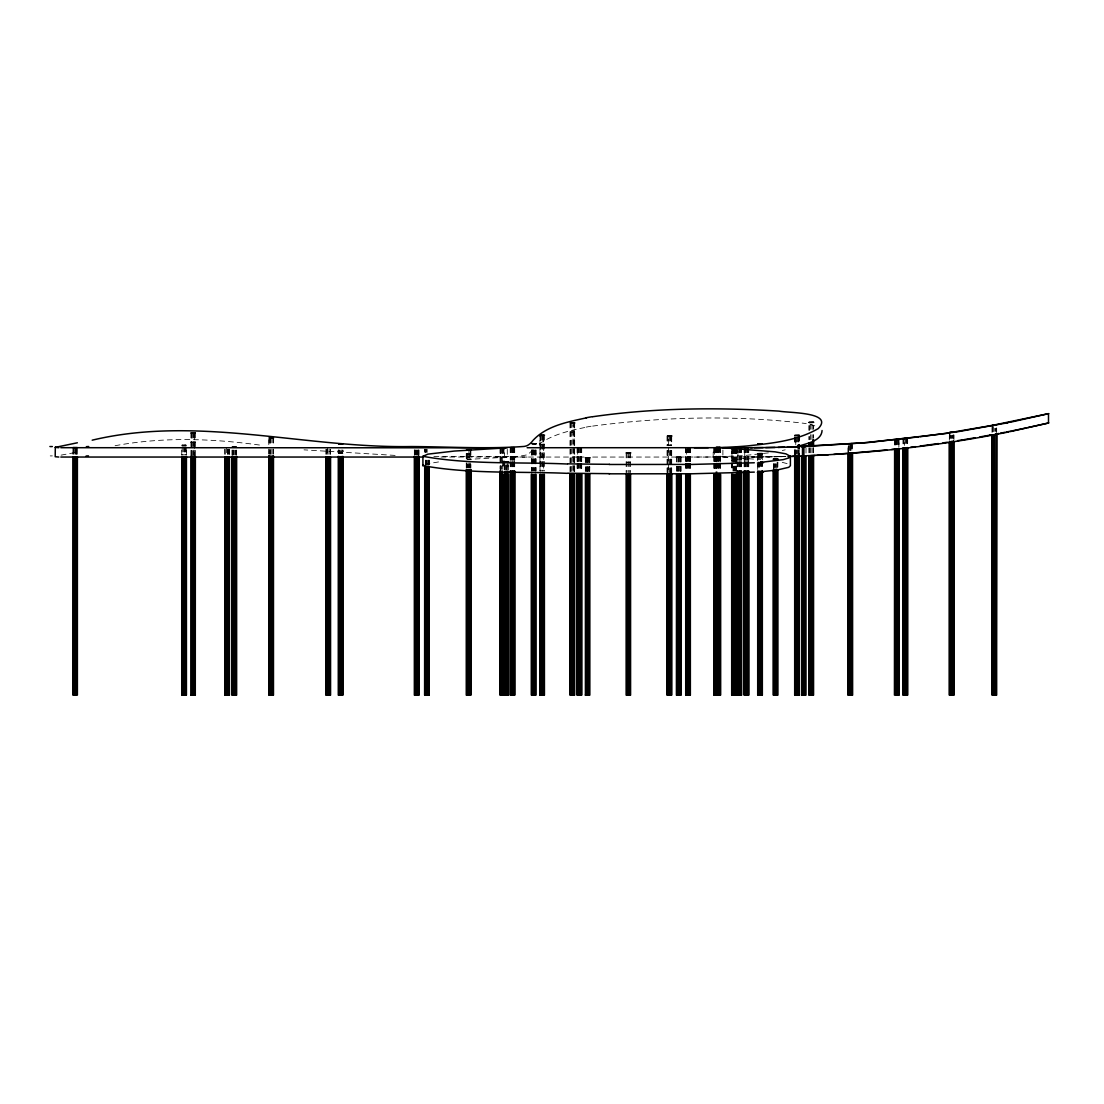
<?xml version="1.0" encoding="UTF-8"?>
<svg xmlns="http://www.w3.org/2000/svg" width="1104" height="1104" viewBox="0 0 1104 1104"><rect width="100%" height="100%" fill="white"/><g stroke="black" fill="none" stroke-linecap="round" stroke-linejoin="round"><path stroke-width="0.75" stroke-dasharray="5 3.75" d="M533.011 449.742L527.671 454.724L518.921 456.38L432.299 456.366M680.961 466.564L676.421 466.633L680.961 466.564L680.961 471.229M585.41 467.13L589.84 467.144L585.41 467.13L585.313 471.477M539.221 443.974C553.132 434.217 570.188 430.477 586.569 427.151M757.703 469.49L757.703 453.358L762.34 453.289L762.34 459.761M424.985 464.191L439.171 461.845M757.799 453.33L762.34 453.289M504.597 457.705L500.167 457.691L504.597 457.705L504.666 448.334M507.274 449.369L507.274 457.153L467.654 459.443M667.051 435.956L667.051 445.298L671.701 445.354L671.701 436.011M667.051 445.298L671.646 445.367M782.308 450.46L785.22 449.839M61.093 455.138L77.363 452.129M338.279 450.087C335.561 454.558 345.662 454.503 342.944 450.073M338.279 453.192L342.944 453.192M181.746 450.101L181.746 454.779L186.424 454.779L186.424 446.982M181.746 454.779L186.424 454.779M115.092 445.726C163.972 436.604 213.997 438.578 263.014 445.519M592.682 426.089C663.297 416.746 735.471 414.897 806.237 423.577M768.412 452.875L744.565 455.524L714.274 457.042M573.017 432.63C578.179 431.512 565 432.299 572.797 432.63M722.899 450.073L722.899 457.07L727.426 457.042M630.039 462.314L626.451 462.3M780.694 456.683L785.565 456.545L751.507 457.042L785.827 456.518M785.813 456.545L774.028 456.821M470.221 450.197L470.221 459.54L467.02 459.54L466.923 453.399M784.627 456.601L778.113 456.752M771.862 456.863L680.202 457.042M765.693 456.946L769.805 456.89M760.256 457.001L763.043 456.987M512.311 457.001C505.922 457.028 519.032 457.001 512.573 457.028M757.565 457.028L749.961 457.042M500.153 457.042L507.274 457.153M694.25 457.07L708.299 457.056M440.979 457.028L584.057 457.056M592.682 457.056L678.643 457.042M715.861 457.056L713.902 457.056L715.144 457.07M716.565 457.07L718.511 457.056L717.283 457.056M747.684 457.042L748.76 457.042M711.818 457.042L714.923 457.042M513.346 457.056L527.146 457.07M717.904 456.821C711.873 456.725 724.638 456.863 718.621 456.752M722.361 457.056L760.711 459.54M733.608 458.008C727.646 457.898 740.37 458.05 734.395 457.925M504.224 457.056L506.543 457.097M395.108 455.414L304.014 449.852M782.225 462.355L787.442 463.68M810.032 424.391L816.022 426.213M713.198 457.042L713.184 450.032M996.664 428.007L996.664 432.671M996.263 428.062L996.167 431.222M995.132 428.269L995.132 431.388M994.98 428.338L994.98 431.457M993.531 427.055L993.531 431.719M992.496 427.207L992.399 431.926M991.999 427.317L991.999 433.541M953.953 434.935L953.953 439.613M953.704 434.99L953.704 438.109M953.318 435.017L953.318 438.136M952.669 435.155L952.669 438.274M952.034 435.224L952.034 438.329M951.248 435.376L951.248 438.495M950.599 435.431L950.599 438.55M949.964 432.451L949.964 438.674M949.578 434.038L949.578 438.716M949.33 435.652L949.33 440.317M907.667 438.247L907.667 445.988M907.364 438.288L907.364 446.016M907.088 438.329L907.088 446.044M906.287 438.426L906.287 446.113M905.832 438.481L905.832 446.154M904.852 438.605L904.852 446.237M904.397 442.787L904.397 445.395M903.596 438.771L903.596 445.45M903.32 438.799L903.32 445.464M903.017 438.84L903.017 445.492M899.029 439.516L899.029 447.341M898.863 442.787L898.863 447.355M898.311 439.613L898.311 447.41M897.883 439.627L897.883 447.424M897 439.765L897 447.52M896.476 439.778L896.476 447.548M895.592 439.916L895.592 447.644M895.165 439.93L895.165 447.658M894.613 440.013L894.447 447.727M852.536 443.629L852.619 451.426M851.833 445.271L851.833 451.508M851.612 443.698L851.612 451.481M850.494 445.395L850.494 451.619M850.218 445.367L850.218 451.591M849.1 445.492L849.1 451.729M848.879 445.464L848.879 451.702M813.565 425.413L813.565 428.531M813.565 434.824L813.565 438.012M813.565 447.769L813.565 454.406M813.11 425.219L813.11 429.898M813.11 434.686L813.11 438.109M813.11 447.769L813.11 454.406M811.951 424.267L811.951 429.815M811.951 434.645L811.951 439.53M811.951 447.769L811.951 454.406M810.502 424.322L810.502 430.56M810.502 434.686L810.502 439.544M810.502 447.769L810.502 454.406M809.329 425.399L809.329 430.477M809.329 436.411L809.329 439.723M809.329 447.769L809.329 454.406M808.887 425.62L808.887 430.298M808.887 436.535L808.887 439.668M808.887 447.769L808.887 454.406M806.003 448.1L806.003 454.324M799.241 435.376L799.241 442.787L799.117 435.528M799.241 454.586L799.241 449.659L799.117 454.696M798.496 436.784L798.496 442.787M798.496 449.576L798.496 454.531M798.164 437.087L798.164 442.787M798.164 450.184L798.164 453.634M797.171 436.77L797.171 444.608M797.171 449.563L797.171 454.517M796.757 437.143L796.757 442.787M796.757 450.239L796.757 453.689M795.763 439.806L795.763 444.677M795.763 449.618L795.763 454.558M795.432 437.129L795.432 442.787M795.432 450.225L795.432 453.675M794.811 436.936L794.811 444.815M794.811 449.728L794.811 454.655M794.687 437.046L794.687 442.787M794.687 449.852L794.687 454.751M777.92 462.162L777.809 468.469M777.147 462.107L777.147 468.344M776.885 463.873L776.885 468.551M775.808 463.68L775.808 468.358M775.477 463.942L775.477 467.047M774.415 463.721L774.415 468.4M774.139 463.928L774.139 467.047M773.476 463.804L773.476 468.469M773.38 463.873L773.38 468.551M762.34 461.389L762.34 469.476M762.036 453.371L762.036 459.816M762.036 461.431L762.036 469.49M761.76 453.22L761.76 459.719M761.76 461.334L761.76 469.462M760.973 453.44L760.973 459.871M760.973 461.472L760.973 469.504M760.518 453.192L760.518 459.692M760.518 461.32L760.518 469.448M759.538 453.454L759.538 469.517M759.069 453.206L759.069 469.448M758.282 453.427L758.282 469.504M758.006 453.275L758.006 469.462M748.76 447.7L748.76 460.189M748.76 461.762L748.76 471.187M748.484 447.7L748.484 460.189M748.484 461.762L748.484 471.187M748.153 447.7L748.153 460.189M748.153 461.762L748.153 471.187M747.436 447.7L747.436 460.189M747.436 461.762L747.436 471.187M746.884 447.7L746.884 460.189M746.884 461.762L746.884 471.187M746 447.7L746 460.189M746 461.762L746 471.187M745.448 447.7L745.448 460.189M745.448 461.762L745.448 471.187M744.731 450.818L744.731 460.189M744.731 461.762L744.731 471.187M744.4 447.7L744.4 460.189M744.4 461.762L744.4 471.187M744.124 447.7L744.124 460.189M744.124 461.762L744.124 471.187M741.557 447.7L741.64 460.189M741.64 461.762L741.557 471.187M740.867 447.7L740.867 460.189M740.867 461.762L740.867 471.187M740.646 447.7L740.646 460.189M740.646 461.762L740.646 471.187M739.514 447.7L739.514 460.189M739.514 461.762L739.514 471.187M739.252 447.7L739.252 460.189M739.252 461.762L739.252 471.187M738.121 447.7L738.121 460.189M738.121 461.762L738.121 471.187M737.9 450.818L737.9 460.189M737.9 461.762L737.9 471.187M737.21 447.7L737.21 460.189M737.127 461.762L737.21 471.187M736.313 448.61L736.313 471.049M736.064 448.638L736.064 471.063M735.678 448.597L735.678 471.049M735.029 448.666L735.029 471.063M734.395 448.583L734.395 471.049M733.608 448.666L733.608 471.063M732.973 448.583L732.973 471.049M732.325 448.652L732.325 461.265M732.325 462.893L732.325 471.063M731.938 451.715L731.938 461.224M731.938 462.866L731.938 471.049M731.69 448.624L731.69 461.251M731.69 462.88L731.69 471.063M720.567 447.437L720.567 461.569M720.567 463.169L720.567 471.132M720.346 447.465L720.346 461.582M720.346 463.183L720.346 471.146M719.905 447.424L719.905 461.555M719.905 463.156L719.905 471.132M719.325 447.479L719.325 461.596M719.325 463.183L719.325 471.146M718.621 447.41L718.511 461.776M718.621 463.142L718.511 471.187M718.29 447.713L718.29 461.762M718.29 463.335L718.29 471.187M717.904 447.479L717.848 461.776M717.904 463.183L717.848 471.187M717.283 447.713L717.283 461.762M717.186 463.142L717.186 472.733M716.62 447.465L716.62 461.596M716.62 463.183L716.62 472.733M716.565 447.713L716.565 461.776M716.565 463.349L716.565 471.187M716.179 447.424L716.179 461.555M716.179 463.156L716.179 472.733M715.958 447.451L715.958 461.582M715.958 463.169L715.958 472.733M715.861 447.713L715.861 461.762M715.861 463.335L715.861 471.187M715.144 447.713L715.144 461.776M715.144 463.349L715.144 471.187M714.564 449.273L714.564 461.762M714.564 463.335L714.564 471.187M714.122 447.713L714.122 461.776M714.122 463.335L714.122 471.187M713.902 447.713L713.902 461.776M713.902 463.335L713.902 471.187M690.359 447.7L690.359 461.762M690.359 463.321L690.359 471.187M690.083 447.7L690.083 461.762M690.083 463.321L690.083 471.187M689.738 447.7L689.738 461.762M689.738 463.321L689.738 471.187M689.02 447.7L689.02 461.762M689.02 463.321L689.02 471.187M688.468 447.7L688.468 461.762M688.468 463.321L688.468 471.187M687.599 447.7L687.599 461.762M687.599 463.321L687.599 471.187M687.047 447.7L687.047 461.762M687.047 463.321L687.047 471.187M686.329 449.259L686.329 461.762M686.329 463.321L686.329 471.187M685.984 447.7L685.984 461.762M685.984 463.321L685.984 471.187M685.722 447.7L685.722 461.762M685.722 463.321L685.722 471.187M680.961 457.222L680.961 461.9M680.851 457.304L680.851 461.983M680.851 466.647L680.851 471.256M680.188 457.153L680.188 461.831M680.188 466.509L680.188 471.201M679.926 457.373L679.926 462.038M679.926 466.716L679.926 471.284M678.863 457.125L678.863 461.803M678.863 466.468L678.863 471.187M678.518 457.387L678.518 462.065M678.518 466.73L678.518 471.284M677.456 466.495L677.456 471.187M677.194 457.36L677.194 462.038M677.194 466.702L677.194 471.284M676.531 457.208L676.421 461.969M676.531 466.55L676.421 471.256M671.701 450.473L671.701 472.622M671.398 435.873L671.398 445.216M671.398 450.349L671.398 472.609M671.122 436.149L671.122 445.492M671.122 450.584L671.122 472.636M670.321 435.776L670.321 445.119M670.321 450.266L670.321 472.609M669.866 436.218L669.866 445.561M669.866 450.639L669.866 472.636M668.886 435.749L668.886 445.105M668.886 450.253L668.886 472.609M668.431 439.489L668.431 445.547M668.431 447.244L668.431 472.636M667.63 435.832L667.63 445.174M667.63 450.322L667.63 472.609M667.354 436.108L667.354 445.45M667.354 450.542L667.354 472.622M667.051 450.432L667.051 472.622M630.632 452.888L630.577 472.609M629.818 452.847L629.694 472.609M628.452 452.833L628.314 472.609M627.072 452.847L626.948 472.609M626.189 452.888L626.134 472.609M589.84 457.801L589.743 471.491M589.081 457.732L589.081 462.397M589.081 467.075L589.081 471.422M588.805 457.939L588.805 471.505M587.742 457.705L587.742 462.369M587.742 467.047L587.742 471.408M587.411 457.953L587.411 471.518M586.334 459.278L586.334 462.397M586.334 467.061L586.334 471.422M586.072 457.925L586.072 471.505M585.41 457.774L585.313 462.535M581.711 447.7L581.711 461.762M581.711 463.321L581.711 471.187M581.449 447.7L581.449 461.762M581.449 463.321L581.449 471.187M581.104 447.7L581.104 461.762M581.104 463.321L581.104 471.187M580.387 447.7L580.387 461.762M580.387 463.321L580.387 471.187M579.835 447.7L579.835 461.762M579.835 463.321L579.835 471.187M578.951 447.7L578.951 461.762M578.951 463.321L578.951 471.187M578.399 447.7L578.399 461.762M578.399 463.321L578.399 471.187M577.696 449.259L577.696 461.762M577.696 463.321L577.696 471.187M577.351 447.7L577.351 461.762M577.351 463.321L577.351 471.187M577.075 447.7L577.075 461.762M577.075 463.321L577.075 471.187M574.66 422.956L574.66 472.664M574.232 422.749L574.232 472.664L574.204 423.163M573.086 422.625L573.086 472.664L573.017 424.847M571.637 422.625L571.637 472.664M570.464 422.749L570.423 472.664M569.995 422.956L569.995 472.664M544.355 435.224L544.438 471.035M543.665 436.963L543.665 471.049M543.43 435.114L543.43 471.008M542.326 435.556L542.326 471.063M542.036 435.073L542.036 471.008M540.932 435.528L540.932 471.049M540.684 435.142L540.684 471.008M540.008 435.418L540.008 471.049L539.911 435.266M536.02 450.032L536.02 471.063M535.799 449.949L535.799 471.049M535.357 450.101L535.357 471.077M534.791 449.88L534.791 471.049M534.06 450.142L534.06 471.091M533.356 449.866L533.356 471.049M532.639 450.128L532.639 471.091M532.073 449.908L532.073 471.049M531.631 450.073L531.631 471.077M531.41 449.99L531.41 471.063M514.699 447.672L514.699 460.175M514.699 461.748L514.699 471.187M514.616 447.672L514.616 460.161M514.616 461.734L514.616 471.173M513.926 447.686L513.926 460.175M513.926 461.748L513.926 471.187M513.705 447.658L513.705 460.161M513.705 461.734L513.705 471.173M512.573 447.686L512.573 460.175M512.573 461.748L512.573 471.187M512.311 447.658L512.311 460.161M512.311 461.734L512.311 471.173M511.18 447.686L511.18 460.175M511.18 461.748L511.18 471.187M510.959 447.672L510.959 460.161M510.959 461.734L510.959 471.173M510.186 447.672L510.269 460.175M510.186 461.734L510.269 471.187M508.475 464.825L508.599 471.146M507.84 461.872L507.84 471.215M507.536 464.756L507.536 470.994M506.515 465.019L506.515 471.256M506.143 464.743L506.143 470.98M505.108 465.005L505.108 471.229M504.804 464.784L504.804 469.448M504.666 461.017L504.597 469.338M504.169 464.936L504.169 469.614M503.879 448.321L503.879 457.663M503.879 461.003L504.045 469.517M503.7 448.362L503.7 457.718M503.7 461.03L503.7 469.338M502.527 448.307L502.527 457.663M502.527 460.989L502.527 469.324M502.306 448.376L502.306 469.338M501.133 448.321L501.133 469.324M500.954 448.362L500.954 469.338M500.236 448.334L500.236 469.338M500.167 448.348L500.167 469.338M470.87 450.225L470.87 459.568M470.87 464.494L470.87 467.765M470.649 450.266L470.649 459.609M470.649 462.88L470.649 467.792M470.221 464.467L470.221 467.751M469.628 453.413L469.628 459.637M469.628 462.907L469.628 467.792M468.924 450.184L468.924 459.526M468.924 464.453L468.924 467.751M468.206 453.413L468.206 459.637M468.206 462.907L468.206 467.806M467.503 453.302L467.503 459.526M467.503 464.467L467.503 467.751M466.923 462.893L466.923 467.792M466.481 453.33L466.481 459.554M466.481 464.48L466.481 467.765M466.261 453.358L466.261 459.595M466.261 462.866L466.261 467.779M429.166 460.189L429.166 464.894M429.056 460.189L429.056 464.894M428.407 460.189L428.407 464.894M428.117 460.189L428.117 464.894M427.069 449.259L427.069 452.364M427.069 460.189L427.069 464.894M426.71 449.259L426.71 452.364M426.71 460.189L426.71 464.894M425.675 449.259L425.675 452.364M425.675 460.189L425.675 464.894M425.371 449.259L425.371 452.364M425.371 460.189L425.371 464.894M418.954 450.004L418.954 454.669M418.747 450.032L418.747 454.71M418.292 449.963L418.292 454.641M417.726 450.059L417.726 454.724M416.995 449.949L416.995 456.173M416.305 450.059L416.305 454.738M415.573 449.949L415.573 454.627M415.007 450.046L415.007 454.724M414.566 449.977L414.566 454.655M414.345 450.018L414.345 454.696M342.461 450.004L342.544 453.275M341.274 449.949L341.398 453.316M339.963 450.211L339.963 453.316M339.825 449.963L339.825 453.068M338.762 450.156L338.762 453.275M338.68 450.004L338.68 453.123M330.565 449.259L330.565 455.483M330.179 449.259L330.068 455.483M329.033 449.259L328.868 455.483M327.598 447.7L327.598 455.483M327.433 449.259L327.433 455.483M326.398 449.259L326.287 455.483M325.901 449.259L325.901 455.483M273.475 438.04L273.475 445.85M273.475 449.066L273.475 454.117M273.047 437.915L273.005 445.933M273.005 449.176L273.005 454.199M271.888 437.833L271.832 445.975M271.832 449.245L271.832 454.255M270.439 437.833L270.439 445.712M270.439 450.57L270.439 453.965M270.383 438.219L270.383 445.975M270.383 449.231L270.383 454.255M269.266 437.902L269.266 445.768M269.266 450.639L269.266 454.02M269.224 438.15L269.224 445.919M269.224 449.162L269.224 454.199M268.796 439.613L268.796 445.85M268.796 449.052L268.796 454.117M236.642 450.142L236.642 454.82M236.159 450.115L236.242 454.848M235.097 450.197L235.097 454.862M234.973 450.101L234.973 454.765M233.662 450.197L233.662 454.862M233.524 450.101L233.524 454.765M232.461 450.184L232.461 454.848M232.378 450.115L232.378 454.793M231.978 450.142L231.978 454.82M229.425 449.259L229.425 455.483M229.025 449.259L229.025 455.483M228.928 449.259L228.928 455.483M227.879 449.259L227.879 455.483M227.728 449.259L227.728 455.483M226.43 447.7L226.292 455.483M225.147 449.259L225.244 455.483M224.747 449.259L224.747 455.483M195.367 432.906L195.367 456.062M194.594 432.768L194.594 456.062M194.359 434.769L194.359 456.062M193.255 432.699L193.255 456.062M192.965 433.251L192.965 456.062M191.848 432.754L191.848 456.062M191.627 433.196L191.627 456.062M190.937 432.878L190.937 456.062M186.01 447.051L186.01 454.834M185.927 446.927L185.927 454.71M184.865 447.092L184.865 454.876M184.741 446.885L184.741 454.669M183.292 446.885L183.43 454.876M182.16 446.927L182.229 454.848M77.39 449.204L77.294 455.441M76.618 449.204L76.618 455.428M76.383 449.218L76.383 455.455M75.265 449.19L75.265 455.428M74.989 449.218L74.989 455.455M73.871 447.644L73.871 455.428M73.637 449.218L73.637 455.455M72.947 449.204L72.864 455.441M52.33 455.883A442.87 5.009 -8.5 0 1 50.232 455.883M586.141 427.11A124.711 18.037 -1.2 0 1 592.255 426.034M190.937 442.221L195.367 442.262L190.937 442.221M539.953 444.608L544.438 444.719L539.953 444.608M532.073 453.026L536.02 453.151L532.073 453.026M848.176 451.784L848.176 445.561L848.093 451.771M424.736 452.364L424.736 449.259L424.626 452.364"/><path stroke-width="1.5" d="M725.645 447.7L722.899 447.727L775.118 451.84L785.951 453.868L790.395 456.338L788.767 457.967L783.15 459.65L760.394 462.397M790.395 456.338L790.395 465.681L788.767 467.309L776.871 470.083L760.394 471.739M567.415 473.354C519.363 471.27 470.166 474.251 422.915 465.653L422.915 456.311L427.855 454.144L454.282 451.067L507.274 447.81L60.817 447.7M422.915 465.653L423.287 464.908M195.311 433.03L190.84 433.044L195.284 433.085M77.363 442.787L55.2 447.382L58.816 447.7M55.31 447.217L55.2 456.725L58.816 457.042M630.577 452.944L626.134 452.93L630.632 452.888M794.88 447.506C803.684 443.698 821.348 442.29 822.066 430.505M757.703 444.001L762.34 443.946L757.703 444.015M500.167 448.348L504.666 448.334L500.167 448.348M1048.496 413.655L1048.496 422.998M1048.262 413.71L993.986 425.04M1048.8 413.586L1010.229 422.266M1048.262 423.053L1027.865 427.593M1048.8 422.929L1010.229 431.609M996.664 434.231L991.999 435.1L991.999 695.106L996.664 695.106L996.664 434.231L996.167 695.106M953.649 441.227L953.953 695.106L949.33 695.106L949.33 441.876M1026.541 427.883L1017.322 429.801M1007.497 422.818L957.099 431.857L920.17 436.715M1007.497 432.175C944.665 444.829 880.826 452.254 816.822 455.345M1012.12 430.864L1016.025 430.077M1006.489 431.995L1010.712 431.153M586.569 417.809C567.856 421.935 546.659 425.675 533.011 440.399C530.858 443.311 528.043 446.03 524.262 446.43C486.685 449.149 448.831 446.734 411.185 446.554C304.759 448.348 197.851 414.994 92.184 440.179M994.98 425.219L996.664 424.888L995.132 425.15M1000.445 433.168L1004.971 432.285M993.683 425.426L991.999 425.758L994.428 425.288M995.601 434.079L998.83 433.472M993.379 434.824L992.496 434.99L992.496 695.106M990.605 425.675L955.898 431.595M990.605 435.017L979.841 436.949M414.373 446.899L418.954 446.885L414.566 446.858M975.246 437.75L964.206 439.613M470.828 450.239L466.261 450.253L470.87 450.225M957.554 440.675L962.536 439.875M592.682 416.732C654.355 407.818 717.02 407.266 779.12 411.13C788.132 413.006 834.403 411.875 818.285 428.559C796.784 441.062 771.144 443.339 746.87 445.988C738.907 446.651 730.931 447.161 722.941 447.479C721.395 447.617 712.604 447.7 715.144 447.713M949.785 441.793L953.318 441.255L953.318 695.106M949.316 433.044L868.227 442.566L787.331 447.161M942.899 442.911L947.315 442.262M938.469 443.56L920.17 446.057M903.017 438.84L907.667 438.247L906.287 438.426M903.32 438.799L904.397 438.661M907.667 447.589L907.667 695.106L903.017 695.106L903.017 448.183L907.088 447.672L907.088 695.106M903.017 448.183L903.596 695.106M918.611 436.908L862.569 442.897L802.125 446.692M910.772 447.244L915.478 446.651M898.311 448.955L899.029 448.873L899.029 695.106L894.447 695.106L894.613 449.356L898.311 448.955L898.311 695.106M891.632 449.438L894.847 449.08M899.029 448.873L898.076 448.955M886.802 449.935L851.336 453.109M833.837 454.379L849.776 453.178M851.833 453.068L852.619 452.985L851.764 453.026L851.833 695.106M72.947 456.987L72.864 695.106L77.39 695.106L77.39 457.001L73.361 456.987M852.536 452.971L852.619 695.106L848.093 695.106L848.493 453.33M828.207 454.793L791.941 456.366M754.308 462.769L692.346 464.425L609.091 464.48M754.308 472.112L692.346 473.768L609.091 473.823M810.778 455.635L815.29 455.428M801.463 446.72L804.388 446.596M805.244 446.568L806.003 446.54L804.968 446.582M802.235 456.021L801.463 456.062L806.003 455.883L806.003 695.106L801.463 695.106M798.371 446.83L765.693 447.603M798.371 456.187L787.966 456.518M784.627 447.258L778.113 447.41M774.953 447.465L754.073 447.686M763.043 447.631L750.472 447.7M512.311 447.658C505.922 447.686 519.032 447.658 512.573 447.686M717.848 447.713L715.861 447.713M341.274 443.725L338.749 443.932M694.25 447.727L708.299 447.7M527.146 447.727L752.404 447.7M60.817 457.042L423.412 457.042M190.84 695.106L195.367 695.106M424.736 695.106L424.736 466.468L424.626 695.106L429.166 695.106L429.166 468.041M540.008 695.106L540.008 474.334L539.911 695.106L544.438 695.106L544.355 474.334M585.313 695.106L589.84 695.106L589.84 474.334M737.127 695.106L741.64 695.106L741.64 471.187M799.241 454.586L799.241 695.106L794.687 695.106L794.687 454.751M717.904 447.479C711.694 447.382 724.721 447.52 718.621 447.41M76.618 456.987L77.377 457.001M233.662 447.079C228.224 446.927 240.272 447.148 234.973 446.982M567.415 464.011C519.377 461.872 470.166 464.936 422.915 456.311M183.319 445.533C178.268 445.174 189.929 445.643 184.741 445.326M341.315 443.725L342.944 443.849L338.762 443.932M848.093 453.33L848.176 695.106M994.98 434.576L994.98 695.106M993.531 434.838L993.531 695.106M953.704 441.214L953.704 695.106M952.034 441.448L952.034 695.106M950.599 441.669L950.599 695.106M949.964 441.793L949.964 695.106M949.578 441.821L949.578 695.106M907.364 447.631L907.364 695.106M905.832 447.824L905.832 695.106M904.397 448.017L904.397 695.106M903.32 448.155L903.32 695.106M898.863 448.873L898.863 695.106M897 449.107L897 695.106M895.592 449.259L895.592 695.106M851.612 453.04L851.612 695.106M850.218 453.151L850.218 695.106M848.879 453.261L848.879 695.106M813.565 439.599L813.565 446.113M813.565 456.062L813.565 695.106L808.887 695.106L808.887 456.062M813.11 439.544L813.11 446.113M813.11 456.062L813.11 695.106M811.951 442.787L811.951 446.113M811.951 456.062L811.951 695.106M810.502 442.787L810.502 446.113M810.502 456.062L810.502 695.106M809.329 442.787L809.329 446.113M809.329 456.062L809.329 695.106M808.887 442.787L808.887 446.113M805.244 455.911L805.244 695.106M803.905 446.623L803.905 695.106M802.498 446.678L802.498 695.106M801.573 456.062L801.573 695.106M799.241 444.719L799.241 448.017M799.117 444.871L799.117 448.141M799.117 454.696L799.117 695.106M798.164 445.009L798.164 448.459M798.164 455.359L798.164 695.106M796.757 455.4L796.757 695.106M795.432 455.4L795.432 695.106M794.811 454.655L794.811 695.106M777.92 469.876L777.92 695.106L773.38 695.106L773.38 469.987M776.885 470L776.885 695.106M775.477 470.042L775.477 695.106M774.415 469.876L774.415 695.106M774.139 470.028L774.139 695.106M773.476 469.931L773.476 695.106M762.34 471.091L762.34 695.106L757.703 695.106L757.703 471.104M762.036 471.104L762.036 695.106M760.973 471.118L760.973 695.106M759.538 471.118L759.538 695.106M758.282 471.118L758.282 695.106M748.76 471.187L748.76 695.106L744.124 695.106L744.124 471.187M748.484 471.187L748.484 695.106M748.153 471.187L748.153 695.106M747.436 471.187L747.436 695.106M746 471.187L746 695.106M744.731 471.187L744.731 695.106M744.4 471.187L744.4 695.106M740.646 471.187L740.646 695.106M739.252 471.187L739.252 695.106M737.9 471.187L737.9 695.106M737.21 471.187L737.21 695.106M736.313 474.334L736.313 695.106L731.69 695.106L731.69 474.334M736.064 474.334L736.064 695.106M735.029 474.334L735.029 695.106M733.608 474.334L733.608 695.106M732.325 474.334L732.325 695.106M731.938 474.334L731.938 695.106M720.567 474.334L720.567 695.106L713.902 695.106L713.902 474.334M720.346 474.334L720.346 695.106M719.325 474.334L719.325 695.106M718.511 474.334L718.511 695.106M718.29 474.334L718.29 695.106M717.848 474.334L717.848 695.106M716.565 474.334L716.565 695.106M715.144 474.334L715.144 695.106M714.564 474.334L714.564 695.106M714.122 474.334L714.122 695.106M690.359 474.334L690.359 695.106L685.722 695.106L685.722 474.334M690.083 474.334L690.083 695.106M689.738 474.334L689.738 695.106M689.02 474.334L689.02 695.106M687.599 474.334L687.599 695.106M686.329 474.334L686.329 695.106M685.984 474.334L685.984 695.106M680.961 474.334L680.961 695.106L676.421 695.106L676.531 474.334M680.851 474.334L680.851 695.106M679.926 474.334L679.926 695.106M678.518 474.334L678.518 695.106M677.194 474.334L677.194 695.106M671.701 474.334L671.701 695.106L667.051 695.106L667.051 474.334M671.398 474.334L671.398 695.106M671.122 474.334L671.122 695.106M669.866 474.334L669.866 695.106M668.431 474.334L668.431 695.106M667.354 474.334L667.354 695.106M630.577 474.334L630.577 695.106L626.134 695.106L626.134 474.334M629.694 474.334L629.694 695.106M628.314 474.334L628.314 695.106M626.948 474.334L626.948 695.106M589.081 474.334L589.081 695.106M588.805 474.334L588.805 695.106M587.411 474.334L587.411 695.106M586.072 474.334L586.072 695.106M585.41 474.334L585.41 695.106M581.711 474.334L581.711 695.106L577.075 695.106L577.075 474.334M581.449 474.334L581.449 695.106M580.387 474.334L580.387 695.106M578.951 474.334L578.951 695.106M577.696 474.334L577.696 695.106M577.351 474.334L577.351 695.106M574.66 474.334L574.66 695.106L569.995 695.106L569.995 474.334M574.204 474.334L574.204 695.106M573.017 474.334L573.017 695.106M571.582 474.334L571.582 695.106M570.423 474.334L570.423 695.106M543.665 474.334L543.665 695.106M542.326 474.334L542.326 695.106M540.932 474.334L540.932 695.106M536.02 474.334L536.02 695.106L531.41 695.106L531.41 474.334M535.357 474.334L535.357 695.106M534.06 474.334L534.06 695.106M532.639 474.334L532.639 695.106M531.631 474.334L531.631 695.106M514.699 471.187L514.699 695.106L510.186 695.106L510.186 471.173M514.616 471.173L514.616 695.106M513.926 471.187L513.926 695.106M512.573 471.187L512.573 695.106M511.18 471.187L511.18 695.106M508.475 474.334L508.475 695.106L500.167 695.106L500.167 471.008M507.84 471.215L507.84 695.106M506.515 471.256L506.515 695.106M505.108 471.229L505.108 695.106M504.804 474.334L504.804 695.106M504.597 474.334L504.597 695.106M504.169 474.334L504.169 695.106M504.045 474.334L504.045 695.106M503.7 474.334L503.7 695.106M502.306 471.008L502.306 695.106M500.954 471.008L500.954 695.106M500.236 470.994L500.236 695.106M470.87 469.407L470.87 695.106L466.261 695.106L466.261 469.421M470.649 469.421L470.649 695.106M469.628 469.435L469.628 695.106M468.206 469.435L468.206 695.106M466.923 469.421L466.923 695.106M429.056 468.041L429.056 695.106M428.407 466.468L428.407 695.106M427.069 466.468L427.069 695.106M425.675 466.468L425.675 695.106M425.371 466.468L425.371 695.106M418.954 456.228L418.954 695.106L414.345 695.106L414.345 456.242M418.747 456.269L418.747 695.106M418.292 456.187L418.292 695.106M417.726 456.283L417.726 695.106M416.305 456.297L416.305 695.106M415.007 456.283L415.007 695.106M342.944 456.449L342.944 695.106L338.279 695.106L338.279 456.449M342.544 456.504L342.544 695.106M341.398 456.545L341.398 695.106M339.963 456.545L339.963 695.106M338.762 456.518L338.762 695.106M330.565 457.042L330.565 695.106L325.901 695.106L325.901 457.042M330.179 457.042L330.068 695.106M328.868 457.042L328.868 695.106M327.433 457.042L327.433 695.106M326.287 457.042L326.287 695.106M273.475 455.8L273.475 695.106L268.796 695.106L268.796 455.8M273.005 455.883L273.005 695.106M271.832 455.924L271.832 695.106M270.383 455.924L270.383 695.106M269.224 455.883L269.224 695.106M236.642 456.38L236.642 695.106L231.978 695.106L231.978 456.38M236.159 456.338L236.159 695.106M235.097 456.421L235.097 695.106M233.662 456.421L233.662 695.106M232.461 456.407L232.461 695.106M232.378 456.352L232.378 695.106M229.425 457.042L229.425 695.106L224.747 695.106L224.747 457.042M228.928 457.042L228.928 695.106M227.728 457.042L227.728 695.106M226.292 457.042L226.292 695.106M225.147 457.042L225.147 695.106M195.367 456.062L195.284 695.106M194.359 456.062L194.359 695.106M192.965 456.062L192.965 695.106M191.627 456.062L191.627 695.106M190.937 456.062L190.937 695.106M186.424 456.407L186.424 695.106L181.746 695.106L181.746 456.407M186.01 456.463L186.01 695.106M184.865 456.504L184.865 695.106M183.43 456.504L183.43 695.106M182.16 456.352L182.229 695.106M76.383 457.015L76.383 695.106M74.989 457.015L74.989 695.106M73.637 457.015L73.637 695.106M86.098 456.021A124.766 1.697 -3 0 1 88.472 455.869M609.422 473.657A394.1 24.964 0 0 1 568.022 473.188M763.513 472.043A82.041 7.286 1.2 0 1 757.427 472.471M1008.918 431.774A48.962 1.546 -10.6 0 1 1006.296 432.313M991.502 434.783A101.941 3.878 -8.8 0 1 989.805 435.1M52.33 446.54A442.87 5.009 -8.5 0 1 49.901 446.485M86.347 446.665A124.766 1.697 -3 0 1 88.72 446.513M609.422 464.315A394.1 24.964 0 0 1 568.022 463.846M763.513 462.7A82.041 7.286 1.2 0 1 757.427 463.128M1008.918 422.432A48.962 1.546 -10.6 0 1 1006.296 422.97M993.172 425.137A101.941 3.878 -8.8 0 1 990.647 425.592M586.141 417.754A124.711 18.037 -1.2 0 1 592.255 416.691M794.783 435.5L799.241 435.376L794.783 435.5M680.906 457.263L676.421 457.291L680.906 457.263M777.865 459.085L773.38 459.209L777.865 459.085M585.41 457.774L589.84 457.801L585.41 457.774M809.053 422.432L813.565 422.294L809.053 422.432M570.464 422.749L574.66 422.956L570.464 422.749M269.266 437.902L273.475 438.04L269.266 437.902M667.63 435.832L671.701 436.011L667.63 435.832M949.578 432.478L953.953 431.816L949.578 432.478M540.684 435.142C538.021 436.135 550.523 434.921 540.684 435.142M899.029 439.516L894.461 440.027L899.015 439.516M532.073 443.684L536.02 443.794L532.073 443.684M736.313 448.61L731.69 448.624L736.313 448.61M508.599 461.803L504.045 461.734L508.599 461.803M848.852 443.918C848.355 444.084 856.304 443.27 848.879 443.905M72.933 447.644L77.377 447.658L72.947 447.644"/></g></svg>
